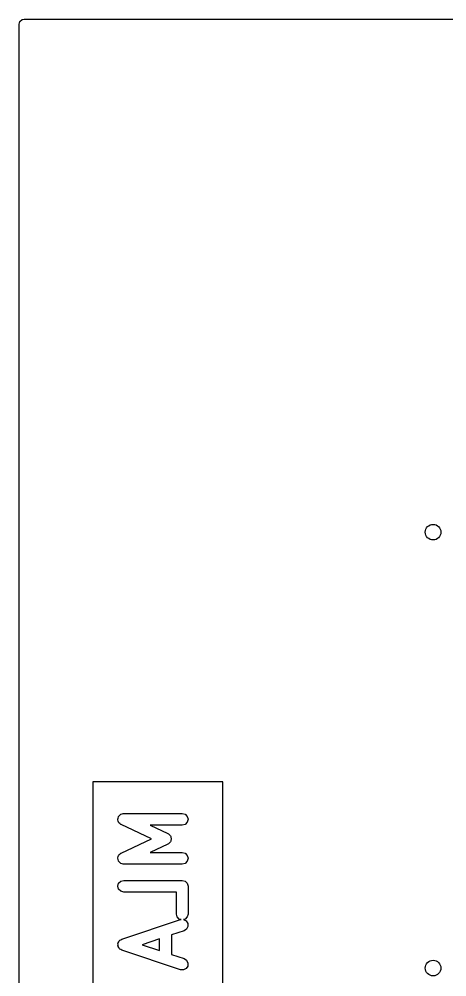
# Model space of a CAD drawing. Extents: x 0.02 to 1.98, y 0.02 to 1.58.
# Drawn here: x 0.022 to 0.454, y 0.611 to 1.578 of the extents above; entities that cross this region are included whole.
import ezdxf

# ---------------------------------------------------------------- set-up
doc = ezdxf.new("R2010")
doc.units = 0
doc.header["$MEASUREMENT"] = 0
doc.layers.add('BLACK', color=7, linetype='CONTINUOUS')

msp = doc.modelspace()

# ---------------------------------------------------------------- linework, layer by layer
at = {"layer": 'BLACK', "linetype": 'CONTINUOUS'}
for p, q in [((0.022913, 1.5756), (0.025026, 1.57743)), ((0.025026, 1.57743), (0.027087, 1.57787)), ((0.027087, 1.57787), (1.97291, 1.57787)), ((0.022126, 1.57291), (0.022913, 1.5756)), ((0.022126, 0.027087), (0.022126, 1.57291)), ((0.227638, 0.808133), (0.096496, 0.808133)), ((0.096496, 0.808133), (0.096496, 0.391867)), ((0.227638, 0.391867), (0.227638, 0.808133)), ((0.122546, 0.773088), (0.123451, 0.773993)), ((0.123451, 0.773993), (0.124274, 0.774973)), ((0.124274, 0.774973), (0.124522, 0.775063)), ((0.124522, 0.775063), (0.124708, 0.775249)), ((0.124708, 0.775249), (0.125944, 0.775581)), ((0.125944, 0.775581), (0.127147, 0.776018)), ((0.127147, 0.776018), (0.127406, 0.775972)), ((0.127406, 0.775972), (0.12766, 0.77604)), ((0.12766, 0.77604), (0.186715, 0.77604)), ((0.186715, 0.77604), (0.189668, 0.775249)), ((0.189668, 0.775249), (0.19183, 0.773088)), ((0.121755, 0.770135), (0.122086, 0.771372)), ((0.121823, 0.769881), (0.121755, 0.770135)), ((0.121777, 0.769622), (0.121823, 0.769881)), ((0.122215, 0.768419), (0.121777, 0.769622)), ((0.122086, 0.771372), (0.122309, 0.772632)), ((0.122546, 0.767182), (0.122215, 0.768419)), ((0.122309, 0.772632), (0.122478, 0.772834)), ((0.122478, 0.772834), (0.122546, 0.773088)), ((0.122732, 0.766996), (0.122546, 0.767182)), ((0.122822, 0.766749), (0.122732, 0.766996)), ((0.123802, 0.765926), (0.122822, 0.766749)), ((0.124708, 0.765021), (0.123802, 0.765926)), ((0.124962, 0.764953), (0.124708, 0.765021)), ((0.125163, 0.764784), (0.124962, 0.764953)), ((0.155878, 0.75045), (0.125163, 0.764784)), ((0.186715, 0.764229), (0.15428, 0.764229)), ((0.15428, 0.764229), (0.17234, 0.755801)), ((0.189668, 0.765021), (0.186715, 0.764229)), ((0.19183, 0.767182), (0.189668, 0.765021)), ((0.19183, 0.773088), (0.192621, 0.770135)), ((0.192621, 0.770135), (0.19183, 0.767182)), ((0.17234, 0.755801), (0.172739, 0.755466)), ((0.172739, 0.755466), (0.173228, 0.755288)), ((0.173228, 0.755288), (0.173891, 0.754499)), ((0.173891, 0.754499), (0.174681, 0.753836)), ((0.125163, 0.736116), (0.155878, 0.75045)), ((0.17234, 0.745098), (0.15428, 0.73667)), ((0.172739, 0.745433), (0.17234, 0.745098)), ((0.173228, 0.745611), (0.172739, 0.745433)), ((0.173891, 0.746401), (0.173228, 0.745611)), ((0.174681, 0.747064), (0.173891, 0.746401)), ((0.174681, 0.753836), (0.174859, 0.753346)), ((0.174859, 0.747554), (0.174681, 0.747064)), ((0.174859, 0.753346), (0.175194, 0.752947)), ((0.175194, 0.747953), (0.174859, 0.747554)), ((0.175194, 0.752947), (0.175373, 0.751932)), ((0.175373, 0.748968), (0.175194, 0.747953)), ((0.175373, 0.751932), (0.175726, 0.750963)), ((0.175726, 0.749937), (0.175373, 0.748968)), ((0.175726, 0.750963), (0.175635, 0.75045)), ((0.175635, 0.75045), (0.175726, 0.749937)), ((0.122822, 0.734151), (0.123802, 0.734974)), ((0.123802, 0.734974), (0.124708, 0.735879)), ((0.124708, 0.735879), (0.124962, 0.735947)), ((0.124962, 0.735947), (0.125163, 0.736116)), ((0.15428, 0.73667), (0.186715, 0.73667)), ((0.186715, 0.73667), (0.189668, 0.735879)), ((0.189668, 0.735879), (0.19183, 0.733718)), ((0.121755, 0.730765), (0.121823, 0.731019)), ((0.122086, 0.729528), (0.121755, 0.730765)), ((0.121777, 0.731278), (0.122215, 0.732481)), ((0.121823, 0.731019), (0.121777, 0.731278)), ((0.122309, 0.728268), (0.122086, 0.729528)), ((0.122215, 0.732481), (0.122546, 0.733718)), ((0.122478, 0.728066), (0.122309, 0.728268)), ((0.122546, 0.727812), (0.122478, 0.728066)), ((0.122546, 0.733718), (0.122732, 0.733904)), ((0.123451, 0.726907), (0.122546, 0.727812)), ((0.122732, 0.733904), (0.122822, 0.734151)), ((0.124274, 0.725926), (0.123451, 0.726907)), ((0.124522, 0.725837), (0.124274, 0.725926)), ((0.124708, 0.725651), (0.124522, 0.725837)), ((0.125944, 0.725319), (0.124708, 0.725651)), ((0.127147, 0.724882), (0.125944, 0.725319)), ((0.189668, 0.725651), (0.186715, 0.724859)), ((0.19183, 0.727812), (0.189668, 0.725651)), ((0.19183, 0.733718), (0.192621, 0.730765)), ((0.192621, 0.730765), (0.19183, 0.727812)), ((0.127406, 0.724927), (0.127147, 0.724882)), ((0.12766, 0.724859), (0.127406, 0.724927)), ((0.186715, 0.724859), (0.12766, 0.724859)), ((0.122546, 0.705596), (0.124708, 0.707758)), ((0.124708, 0.707758), (0.12766, 0.708549)), ((0.12766, 0.708549), (0.186715, 0.708549)), ((0.186715, 0.708549), (0.189668, 0.707758)), ((0.189668, 0.707758), (0.19183, 0.705596)), ((0.121755, 0.702643), (0.122546, 0.705596)), ((0.122546, 0.699691), (0.121755, 0.702643)), ((0.124708, 0.697529), (0.122546, 0.699691)), ((0.12766, 0.696738), (0.124708, 0.697529)), ((0.18081, 0.696738), (0.12766, 0.696738)), ((0.18081, 0.674522), (0.18081, 0.696738)), ((0.19183, 0.705596), (0.192621, 0.702643)), ((0.192621, 0.702643), (0.192621, 0.674522)), ((0.125793, 0.649191), (0.184848, 0.668876)), ((0.181601, 0.671569), (0.18081, 0.674522)), ((0.183763, 0.669408), (0.181601, 0.671569)), ((0.185583, 0.66892), (0.183763, 0.669408)), ((0.184848, 0.668876), (0.185583, 0.66892)), ((0.189668, 0.669408), (0.188062, 0.668977)), ((0.188062, 0.668977), (0.190634, 0.667692)), ((0.19183, 0.671569), (0.189668, 0.669408)), ((0.190634, 0.667692), (0.192318, 0.665141)), ((0.192621, 0.674522), (0.19183, 0.671569)), ((0.188583, 0.657671), (0.175748, 0.653393)), ((0.191134, 0.659355), (0.188583, 0.657671)), ((0.192501, 0.662089), (0.191134, 0.659355)), ((0.192318, 0.665141), (0.192501, 0.662089)), ((0.123543, 0.647705), (0.123742, 0.648007)), ((0.123742, 0.648007), (0.124803, 0.648537)), ((0.124803, 0.648537), (0.125793, 0.649191)), ((0.163937, 0.649456), (0.146335, 0.643588)), ((0.163937, 0.637721), (0.163937, 0.649456)), ((0.175748, 0.653393), (0.175748, 0.633784)), ((0.121875, 0.644772), (0.122036, 0.645095)), ((0.121946, 0.643588), (0.121875, 0.644772)), ((0.121875, 0.642404), (0.121946, 0.643588)), ((0.122036, 0.642081), (0.121875, 0.642404)), ((0.122036, 0.645095), (0.122058, 0.645456)), ((0.122058, 0.641721), (0.122036, 0.642081)), ((0.122058, 0.645456), (0.122711, 0.646445)), ((0.122711, 0.640731), (0.122058, 0.641721)), ((0.122711, 0.646445), (0.123242, 0.647506)), ((0.123242, 0.63967), (0.122711, 0.640731)), ((0.123242, 0.647506), (0.123543, 0.647705)), ((0.123543, 0.639471), (0.123242, 0.63967)), ((0.123742, 0.63917), (0.123543, 0.639471)), ((0.124803, 0.638639), (0.123742, 0.63917)), ((0.125793, 0.637986), (0.124803, 0.638639)), ((0.146335, 0.643588), (0.163937, 0.637721)), ((0.184848, 0.618301), (0.125793, 0.637986)), ((0.175748, 0.633784), (0.188583, 0.629506)), ((0.188583, 0.629506), (0.191134, 0.627821)), ((0.190634, 0.619485), (0.187899, 0.618118)), ((0.192318, 0.622036), (0.190634, 0.619485)), ((0.191134, 0.627821), (0.192501, 0.625087)), ((0.192501, 0.625087), (0.192318, 0.622036)), ((0.187899, 0.618118), (0.184848, 0.618301))]:
    msp.add_line(p, q, dxfattribs=at)
at = {"layer": 'BLACK'}
for centre in [(0.44, 1.06), (0.44, 0.62)]:
    msp.add_circle(centre, 0.007874, dxfattribs=at)

doc.saveas('drawing.dxf')
